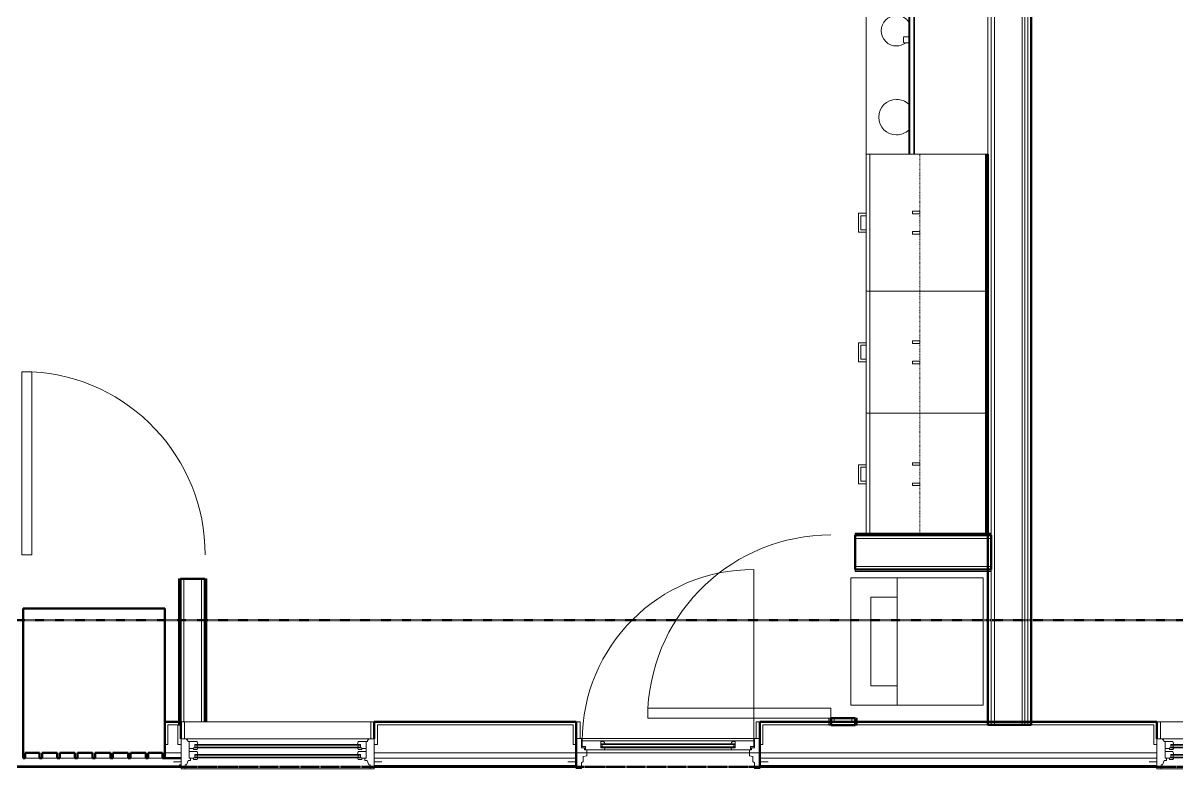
# Model space of a CAD drawing. Header units: inches. Extents: x -4218 to -1830, y 9767 to 12426.
# Drawn here: x -3129.6 to -2902.6, y 9980.2 to 10126.5 of the extents above; entities that cross this region are included whole.
import ezdxf

# ---------------------------------------------------------------- set-up
doc = ezdxf.new("R2010")
doc.units = ezdxf.units.IN
doc.header["$MEASUREMENT"] = 0
doc.linetypes.add('Dash', pattern=[0.25, 0.125, -0.125])
doc.linetypes.add('Dash 1_16_', pattern=[0.125, 0.0625, -0.0625])
for name, color, linetype, lineweight in [('0-1', 7, 'Continuous', 5), ('0-2', 253, 'Continuous', 9), ('A-DOOR-1', 7, 'Continuous', 9), ('A-DOOR-2', 50, 'Continuous', 20), ('A-DOOR-4', 31, 'Continuous', 9), ('A-DOOR-5', 31, 'Continuous', 20), ('A-DOOR-FRAM', 31, 'Continuous', 20), ('A-DOOR-FRAM-2', 31, 'Continuous', 9), ('A-DOOR-GLAZ', 31, 'Continuous', 9), ('A-FLOR-5', 192, 'Continuous', 9), ('A-GENM', 5, 'Continuous', 9), ('A-GENM-7', 5, 'Continuous', 50), ('A-GLAZ-1', 151, 'Continuous', 9), ('A-GLAZ-2', 151, 'Continuous', 20), ('A-GLAZ-3', 151, 'Continuous', 50), ('A-WALL', 113, 'Continuous', 13), ('A-WALL-1', 250, 'Continuous', 50), ('A-WALL-2', 10, 'Continuous', 13), ('A-WALL-3', 254, 'Continuous', 9), ('A-WALL-4', 253, 'Continuous', 9), ('A-WALL-5', 252, 'Continuous', 9), ('A-WALL-6', 7, 'Continuous', 9), ('A-WALL-8', 113, 'Continuous', 9), ('A-WALL-9', 113, 'Continuous', 50), ('C-PROP-LINE-1', 91, 'Dash 1_16_', 50), ('I-WALL-1', 250, 'Continuous', 50), ('I-WALL-2', 254, 'Continuous', 9), ('I-WALL-3', 253, 'Continuous', 9), ('I-WALL-4', 252, 'Continuous', 9), ('P-SANR-FIXT-1', 7, 'Continuous', 9), ('Q-CASE-1', 252, 'Continuous', 9), ('Q-CASE-2', 7, 'Continuous', 9), ('Q-CASE-3', 253, 'Continuous', 9), ('Q-CASE-4', 7, 'Dash', 9), ('Q-CASE-5', 254, 'Continuous', 9), ('Q-SPCQ-1', 7, 'Continuous', 9)]:
    doc.layers.add(name, color=color, linetype=linetype, lineweight=lineweight)

# ---------------------------------------------------------------- blocks, each defined once
blk = doc.blocks.new('Basic Wall _ INT - W4BØF - _5_8 GYP - 2X4 WOOD_BATT_ - 5_8 GYP_ - ___-3182848-BACKGROUND - 3RD FLOOR')
at = {"layer": 'A-WALL-5'}
for p, q in [((-3093.82, 10017.18), (-3093.85, 10017.18)), ((-3093.85, 10017.18), (-3093.85, 9989.06)), ((-3093.65, 10017.18), (-3093.71, 10017.18)), ((-3093.5, 10017.18), (-3093.64, 10017.18)), ((-3093.43, 10017.18), (-3093.5, 10017.18)), ((-3093.5, 9989.06), (-3093.5, 10017.18))]:
    blk.add_line(p, q, dxfattribs=at)
at = {"layer": 'A-WALL-6'}
for p, q in [((-3093.85, 10017.18), (-3093.81, 10017.18)), ((-3093.81, 10017.18), (-3093.72, 10017.18)), ((-3093.72, 9989.06), (-3093.72, 10017.18)), ((-3093.72, 10017.18), (-3093.43, 10017.18)), ((-3093.43, 9989.06), (-3093.43, 10017.18))]:
    blk.add_line(p, q, dxfattribs=at)
blk = doc.blocks.new('Basic Wall _ INT - W4BØF - _5_8 GYP - 2X4 WOOD_BATT_ - 5_8 GYP_ - ___-3182847-BACKGROUND - 3RD FLOOR')
at = {"layer": 'A-WALL-4'}
for p, q in [((-3099.01, 9988.43), (-3098.95, 9988.43)), ((-3098.95, 9988.43), (-3098.95, 9989.06)), ((-3098.95, 9988.43), (-3098.8, 9988.43)), ((-3098.8, 9988.43), (-3098.74, 9988.43)), ((-3098.62, 9988.43), (-3098.6, 9988.43)), ((-3098.6, 9989.05), (-3098.6, 9988.43))]:
    blk.add_line(p, q, dxfattribs=at)
at = {"layer": 'A-WALL-5'}
for p, q in [((-3098.95, 10017.18), (-3099.01, 10017.18)), ((-3098.8, 10017.18), (-3098.95, 10017.18)), ((-3098.95, 9989.06), (-3098.95, 10017.18)), ((-3098.74, 10017.18), (-3098.8, 10017.18)), ((-3098.6, 10017.18), (-3098.62, 10017.18)), ((-3098.6, 10017.18), (-3098.6, 9989.06)), ((-3099.01, 9988.43), (-3099.01, 9989.06)), ((-3098.72, 9988.43), (-3099.01, 9988.43)), ((-3098.72, 9989.06), (-3098.72, 9988.43)), ((-3098.64, 9988.43), (-3098.72, 9988.43)), ((-3098.6, 9988.43), (-3098.64, 9988.43))]:
    blk.add_line(p, q, dxfattribs=at)
at = {"layer": 'A-WALL-6'}
for p, q in [((-3099.01, 10017.18), (-3098.72, 10017.18)), ((-3099.01, 9989.06), (-3099.01, 10017.18)), ((-3098.72, 10017.18), (-3098.72, 9989.06)), ((-3098.72, 10017.18), (-3098.64, 10017.18)), ((-3098.64, 10017.18), (-3098.6, 10017.18))]:
    blk.add_line(p, q, dxfattribs=at)
blk = doc.blocks.new('SWING - SINGLE - FLUSH - 36_ x 80_ - OFFSET PIVOT DOOR AT MAGIC PAK AND WASHER_DRYER-3199415-BACKGROUND - 3RD FLOOR')
at = {"layer": 'A-DOOR-1'}
blk.add_arc((18, -2.38), 36.07, 180, 266.8211, dxfattribs=at)
at = {"layer": 'A-DOOR-2'}
for p, q in [((16, -2.38), (16, -38.39)), ((18, -2.38), (16, -2.38)), ((18, -2.38), (18, -38.39)), ((18, -38.39), (16, -38.39))]:
    blk.add_line(p, q, dxfattribs=at)
blk = doc.blocks.new('Range - 24_ x 30_-V115-BACKGROUND - 3RD FLOOR')
at = {"layer": 'Q-SPCQ-1'}
blk.add_line((29.12, -22), (30, -22), dxfattribs=at)
for centre, radius, start, end in [((6.5, -6), 3.5, 360, 180), ((23.5, -6), 3, 0, 180), ((6.5, -6), 3.5, 180, 223.5728), ((6.5, -6), 3.5, 316.3809, 0), ((23.5, -6), 3, 180, 216.0867), ((23.5, -6), 3, 306.1227, 0), ((6.5, -6), 3.5, 261.0228, 278.9772)]:
    blk.add_arc(centre, radius, start, end, dxfattribs=at)
blk = doc.blocks.new('Basic Wall _ INT - W4BØF - _5_8 GYP - 2X4 WOOD_BATT_ - 5_8 GYP_ - ___-3182862-BACKGROUND - 3RD FLOOR')
at = {"layer": 'A-WALL-4'}
for p, q in [((-2971.06, 9988.43), (-2971, 9988.43)), ((-2971, 9988.44), (-2971, 9989.06)), ((-2971, 9988.43), (-2970.86, 9988.43)), ((-2970.85, 9988.43), (-2970.79, 9988.43)), ((-2970.78, 9989.77), (-2970.77, 9989.77)), ((-2970.77, 9988.43), (-2970.78, 9988.43)), ((-2970.67, 9988.43), (-2970.65, 9988.43)), ((-2970.65, 9989.06), (-2970.65, 9988.44))]:
    blk.add_line(p, q, dxfattribs=at)
at = {"layer": 'A-WALL-5'}
for p, q in [((-2971, 9989.77), (-2971.06, 9989.77)), ((-2971.06, 9988.44), (-2971.06, 9989.06)), ((-2970.78, 9988.43), (-2971.06, 9988.43)), ((-2970.86, 9989.77), (-2971, 9989.77)), ((-2971, 9989.06), (-2971, 9989.77)), ((-2970.79, 9989.77), (-2970.85, 9989.77)), ((-2970.78, 9989.06), (-2970.78, 9988.44)), ((-2970.69, 9988.43), (-2970.77, 9988.43)), ((-2970.65, 9988.43), (-2970.69, 9988.43)), ((-2970.65, 9989.77), (-2970.67, 9989.77)), ((-2970.65, 9989.77), (-2970.65, 9989.06))]:
    blk.add_line(p, q, dxfattribs=at)
at = {"layer": 'A-WALL-6'}
for p, q in [((-2971.06, 9989.77), (-2970.78, 9989.77)), ((-2971.06, 9989.06), (-2971.06, 9989.77)), ((-2970.78, 9989.77), (-2970.78, 9989.06)), ((-2970.77, 9989.77), (-2970.69, 9989.77)), ((-2970.69, 9989.77), (-2970.65, 9989.77))]:
    blk.add_line(p, q, dxfattribs=at)
blk = doc.blocks.new('Basic Wall _ INT - W4BØF - _5_8 GYP - 2X4 WOOD_BATT_ - 5_8 GYP_ - ___-3182861-BACKGROUND - 3RD FLOOR')
at = {"layer": 'A-WALL-3'}
blk.add_line((-2965.78, 9988.43), (-2965.78, 9988.43), dxfattribs=at)
at = {"layer": 'A-WALL-4'}
for p, q in [((-2965.9, 9989.06), (-2965.9, 9988.44)), ((-2965.9, 9988.43), (-2965.88, 9988.43)), ((-2965.76, 9988.43), (-2965.7, 9988.43)), ((-2965.69, 9988.43), (-2965.55, 9988.43)), ((-2965.55, 9988.44), (-2965.55, 9989.06)), ((-2965.55, 9988.43), (-2965.49, 9988.43))]:
    blk.add_line(p, q, dxfattribs=at)
at = {"layer": 'A-WALL-5'}
for p, q in [((-2965.88, 9989.77), (-2965.9, 9989.77)), ((-2965.9, 9989.77), (-2965.9, 9989.06)), ((-2965.86, 9988.43), (-2965.9, 9988.43)), ((-2965.78, 9988.43), (-2965.86, 9988.43)), ((-2965.78, 9989.77), (-2965.78, 9989.77)), ((-2965.78, 9988.44), (-2965.78, 9989.06)), ((-2965.49, 9988.43), (-2965.78, 9988.43)), ((-2965.7, 9989.77), (-2965.76, 9989.77)), ((-2965.55, 9989.77), (-2965.69, 9989.77)), ((-2965.49, 9989.77), (-2965.55, 9989.77)), ((-2965.55, 9989.07), (-2965.55, 9989.77)), ((-2965.49, 9988.44), (-2965.49, 9989.06))]:
    blk.add_line(p, q, dxfattribs=at)
at = {"layer": 'A-WALL-6'}
for p, q in [((-2965.9, 9989.77), (-2965.86, 9989.77)), ((-2965.86, 9989.77), (-2965.78, 9989.77)), ((-2965.78, 9989.06), (-2965.78, 9989.77)), ((-2965.78, 9989.77), (-2965.49, 9989.77)), ((-2965.49, 9989.06), (-2965.49, 9989.77))]:
    blk.add_line(p, q, dxfattribs=at)
blk = doc.blocks.new('Basic Wall _ INT - W6BØF - _5_8 GYP - 2X6 WOOD_BATT_ - 5_8 GYP_ - ___-3182917-BACKGROUND - 3RD FLOOR')
at = {"layer": 'A-WALL-3'}
for p, q in [((-2939.15, 10019), (-2939.15, 10019.02)), ((-2939.15, 10018.82), (-2939.15, 10018.88)), ((-2939.15, 10018.67), (-2939.15, 10018.82)), ((-2939.15, 10018.61), (-2939.15, 10018.67))]:
    blk.add_line(p, q, dxfattribs=at)
at = {"layer": 'A-WALL-4'}
for p, q in [((-2939.15, 10019.02), (-2939.77, 10019.02)), ((-2939.77, 10018.67), (-2939.15, 10018.67)), ((-2939.15, 10019.02), (-2939.15, 10018.98)), ((-2939.15, 10018.98), (-2939.15, 10018.94)), ((-2939.15, 10018.94), (-2939.15, 10018.91)), ((-2939.15, 10018.91), (-2939.15, 10018.9)), ((-2939.15, 10018.9), (-2939.15, 10018.9)), ((-2939.15, 10018.9), (-2939.15, 10018.88)), ((-2939.15, 10018.88), (-2939.15, 10018.61))]:
    blk.add_line(p, q, dxfattribs=at)
at = {"layer": 'A-WALL-5'}
for p, q in [((-2965.9, 10019.02), (-2965.9, 10019)), ((-2939.77, 10019.02), (-2965.9, 10019.02)), ((-2965.9, 10018.88), (-2965.9, 10018.82)), ((-2965.9, 10018.82), (-2965.9, 10018.67)), ((-2965.9, 10018.67), (-2965.9, 10018.61)), ((-2965.9, 10018.67), (-2939.77, 10018.67)), ((-2939.77, 10018.9), (-2939.15, 10018.9)), ((-2939.77, 10018.61), (-2939.15, 10018.61))]:
    blk.add_line(p, q, dxfattribs=at)
at = {"layer": 'A-WALL-6'}
for p, q in [((-2965.9, 10018.98), (-2965.9, 10019.02)), ((-2965.9, 10018.9), (-2965.9, 10018.98)), ((-2965.9, 10018.9), (-2939.77, 10018.9)), ((-2965.9, 10018.61), (-2965.9, 10018.9)), ((-2965.9, 10018.61), (-2939.77, 10018.61))]:
    blk.add_line(p, q, dxfattribs=at)
blk = doc.blocks.new('Basic Wall _ INT - W6BØF - _5_8 GYP - 2X6 WOOD_BATT_ - 5_8 GYP_ - ___-3182918-BACKGROUND - 3RD FLOOR')
at = {"layer": 'A-WALL-3'}
for p, q in [((-2940.15, 10026.12), (-2939.77, 10026.12)), ((-2939.77, 10025.77), (-2940.15, 10025.77)), ((-2939.15, 10026.12), (-2939.15, 10026.19)), ((-2939.15, 10025.98), (-2939.15, 10026.12)), ((-2939.15, 10025.91), (-2939.15, 10025.97)), ((-2939.15, 10025.77), (-2939.15, 10025.8))]:
    blk.add_line(p, q, dxfattribs=at)
at = {"layer": 'A-WALL-4'}
for p, q in [((-2963.77, 10026.12), (-2940.15, 10026.12)), ((-2940.15, 10025.77), (-2963.77, 10025.77)), ((-2940.15, 10026.19), (-2939.77, 10026.19)), ((-2939.8, 10025.9), (-2940.15, 10025.9)), ((-2939.77, 10026.12), (-2939.15, 10026.12)), ((-2939.15, 10025.77), (-2939.77, 10025.77)), ((-2939.15, 10026.19), (-2939.15, 10026.07)), ((-2939.15, 10026.07), (-2939.15, 10025.97)), ((-2939.15, 10025.97), (-2939.15, 10025.92)), ((-2939.15, 10025.92), (-2939.15, 10025.9)), ((-2939.15, 10025.9), (-2939.15, 10025.86)), ((-2939.15, 10025.86), (-2939.15, 10025.84)), ((-2939.15, 10025.84), (-2939.15, 10025.81)), ((-2939.15, 10025.81), (-2939.15, 10025.77))]:
    blk.add_line(p, q, dxfattribs=at)
at = {"layer": 'A-WALL-5'}
for p, q in [((-2965.9, 10026.19), (-2965.9, 10026.12)), ((-2965.9, 10026.12), (-2965.9, 10025.98)), ((-2965.9, 10026.12), (-2963.77, 10026.12)), ((-2965.9, 10025.97), (-2965.9, 10025.91)), ((-2965.9, 10025.8), (-2965.9, 10025.77)), ((-2963.77, 10025.77), (-2965.9, 10025.77)), ((-2963.77, 10026.19), (-2940.15, 10026.19)), ((-2940.15, 10025.9), (-2963.77, 10025.9)), ((-2939.77, 10026.19), (-2939.15, 10026.19)), ((-2939.15, 10025.9), (-2939.77, 10025.9))]:
    blk.add_line(p, q, dxfattribs=at)
at = {"layer": 'A-WALL-6'}
for p, q in [((-2965.9, 10025.9), (-2965.9, 10026.19)), ((-2965.9, 10026.19), (-2963.77, 10026.19)), ((-2963.77, 10025.9), (-2965.9, 10025.9)), ((-2965.9, 10025.81), (-2965.9, 10025.9)), ((-2965.9, 10025.77), (-2965.9, 10025.81))]:
    blk.add_line(p, q, dxfattribs=at)
blk = doc.blocks.new('Stacked Washer and Dryer - 26_x25_ - Private-1372850-BACKGROUND - 3RD FLOOR')
at = {"layer": 'P-SANR-FIXT-1'}
for p, q in [((0, 12.5), (26, 12.5)), ((0, 12.5), (0, -12.5)), ((16.90625, -12.5), (16.90625, 12.5)), ((26, 12.5), (26, -12.5)), ((22.09375, 8.75), (16.90625, 8.75)), ((22.09375, -8.75), (22.09375, 8.75)), ((16.90625, -8.75), (22.09375, -8.75)), ((26, -12.5), (0, -12.5))]:
    blk.add_line(p, q, dxfattribs=at)
blk = doc.blocks.new('30quot_MicrowaveVent_11166 - 70cm miele oven-2804781-BACKGROUND - 3RD FLOOR')
at = {"layer": 'Q-CASE-2'}
for p, q in [((8.88, 16.6), (7.69, 16.6)), ((7.69, 15.63), (7.69, 16.55)), ((8.88, 16.55), (8.88, 15.63)), ((15.68, 15.6), (-14.2, 15.6)), ((-14.2, 15.39), (-14.2, 15.6)), ((-14.2, 14.61), (-14.2, 15.39)), ((15.68, 15.39), (-14.2, 15.39)), ((15.68, 14.61), (-14.2, 14.61)), ((-14.2, 0), (-14.2, 14.49)), ((-14.2, 14.49), (15.68, 14.49)), ((15.68, 15.6), (15.68, 15.39)), ((15.68, 15.39), (15.68, 14.61)), ((15.68, 14.49), (15.68, 0)), ((-14.2, 0), (15.68, 0))]:
    blk.add_line(p, q, dxfattribs=at)
blk = doc.blocks.new('Base Cabinet 3 Drawer 230 - Base Cabinet 3 Drawer 230 27_-V118-BACKGROUND - 3RD FLOOR')
at = {"layer": 'Q-CASE-1'}
for p, q in [((-12.76, 24), (14.24, 24)), ((-12.76, 23.25), (-12.76, 24)), ((14.24, 23.25), (-12.76, 23.25)), ((-12.76, 23.25), (-12.76, 0.37)), ((-0.64, 24), (-1.14, 24)), ((2.11, 24), (2.61, 24)), ((14.24, 24), (14.24, 23.25)), ((14.24, 15.6), (14.24, 23.25)), ((14.24, 14.49), (14.24, 14.61))]:
    blk.add_line(p, q, dxfattribs=at)
at = {"layer": 'Q-CASE-2'}
for p, q in [((2.61, 25.5), (-1.14, 25.5)), ((-1.14, 25.5), (-1.14, 24)), ((-0.64, 24), (-0.64, 25)), ((-0.64, 25), (2.11, 25)), ((2.11, 25), (2.11, 24)), ((2.61, 24), (2.61, 25.5))]:
    blk.add_line(p, q, dxfattribs=at)
at = {"layer": 'Q-CASE-3'}
for p, q in [((-0.64, 24), (-1.14, 24)), ((2.11, 24), (2.61, 24)), ((-12.76, 0.37), (-12.76, 0))]:
    blk.add_line(p, q, dxfattribs=at)
at = {"layer": 'Q-CASE-5'}
for p, q in [((-0.64, 24), (-1.14, 24)), ((2.11, 24), (2.61, 24)), ((-12.76, 0), (14.24, 0))]:
    blk.add_line(p, q, dxfattribs=at)
blk = doc.blocks.new('Base Cabinet 3 Drawer 230 - Base Cabinet 3 Drawer 230 24_-V119-BACKGROUND - 3RD FLOOR')
at = {"layer": 'Q-CASE-1'}
for p, q in [((-11.26, 24), (12.74, 24)), ((-11.26, 23.25), (-11.26, 24)), ((12.74, 23.25), (-11.26, 23.25)), ((-11.26, 23.25), (-11.26, 0.37)), ((-0.64, 24), (-1.14, 24)), ((2.11, 24), (2.61, 24)), ((12.74, 24), (12.74, 23.25)), ((12.74, 0.37), (12.74, 23.25))]:
    blk.add_line(p, q, dxfattribs=at)
at = {"layer": 'Q-CASE-2'}
for p, q in [((2.61, 25.5), (-1.14, 25.5)), ((-1.14, 25.5), (-1.14, 24)), ((-0.64, 24), (-0.64, 25)), ((-0.64, 25), (2.11, 25)), ((2.11, 25), (2.11, 24)), ((2.61, 24), (2.61, 25.5))]:
    blk.add_line(p, q, dxfattribs=at)
at = {"layer": 'Q-CASE-3'}
for p, q in [((-0.64, 24), (-1.14, 24)), ((2.11, 24), (2.61, 24)), ((-11.26, 0.37), (-11.26, 0)), ((12.74, 0), (12.74, 0.37))]:
    blk.add_line(p, q, dxfattribs=at)
at = {"layer": 'Q-CASE-5'}
for p, q in [((-0.64, 24), (-1.14, 24)), ((2.11, 24), (2.61, 24)), ((-11.26, 0), (12.74, 0))]:
    blk.add_line(p, q, dxfattribs=at)
blk = doc.blocks.new('Base Cabinet 3 Drawer 230 - Base Cabinet 3 Drawer 230 24_-V124-BACKGROUND - 3RD FLOOR')
at = {"layer": 'Q-CASE-1'}
for p, q in [((-11.26, -23.25), (-11.26, -0.37)), ((-11.26, -23.25), (-11.26, -24)), ((12.74, -23.25), (-11.26, -23.25)), ((-11.26, -24), (12.74, -24)), ((-1.14, -24), (-0.64, -24)), ((2.61, -24), (2.11, -24))]:
    blk.add_line(p, q, dxfattribs=at)
at = {"layer": 'Q-CASE-2'}
for p, q in [((-1.14, -24), (-1.14, -25.5)), ((-0.64, -25), (-0.64, -24)), ((2.11, -24), (2.11, -25)), ((2.61, -25.5), (2.61, -24)), ((-1.14, -25.5), (2.61, -25.5)), ((2.11, -25), (-0.64, -25))]:
    blk.add_line(p, q, dxfattribs=at)
at = {"layer": 'Q-CASE-3'}
for p, q in [((-11.26, -0.37), (-11.26, 0)), ((12.74, -0.37), (12.74, -23.25)), ((-1.14, -24), (-0.64, -24)), ((2.61, -24), (2.11, -24)), ((12.74, -24), (12.74, -23.25))]:
    blk.add_line(p, q, dxfattribs=at)
at = {"layer": 'Q-CASE-5'}
for p, q in [((-11.26, 0), (12.74, 0)), ((12.74, 0), (12.74, -0.37)), ((-1.14, -24), (-0.64, -24)), ((2.61, -24), (2.11, -24))]:
    blk.add_line(p, q, dxfattribs=at)
blk = doc.blocks.new('300 Series Wall Hung Cabinet_302 - 27_ X 24_-2768166-BACKGROUND - 3RD FLOOR')
at = {"layer": 'Q-CASE-2'}
for p, q in [((-2.25, -13.19), (-1.76, -13.19)), ((-2.25, -13.19), (-2.25, -14.69)), ((-1.76, -14.69), (-1.76, -13.19)), ((1.75, -13.19), (2.24, -13.19)), ((1.75, -13.19), (1.75, -14.69)), ((2.24, -14.69), (2.24, -13.19)), ((-2.25, -14.69), (-1.76, -14.69)), ((1.75, -14.69), (2.24, -14.69))]:
    blk.add_line(p, q, dxfattribs=at)
at = {"layer": 'Q-CASE-4'}
for p, q in [((13.5, -0.19), (-13.5, -0.19)), ((-13.5, -0.19), (-13.5, -13.19)), ((13.5, -13.19), (13.5, -0.19)), ((-13.5, -13.19), (13.5, -13.19))]:
    blk.add_line(p, q, dxfattribs=at)
blk = doc.blocks.new('300 Series Wall Hung Cabinet_302 - 24_ X 24_-2590484-BACKGROUND - 3RD FLOOR')
at = {"layer": 'Q-CASE-2'}
for p, q in [((-1.76, 14.69), (-2.25, 14.69)), ((-2.25, 14.69), (-2.25, 13.19)), ((-1.76, 13.19), (-1.76, 14.69)), ((2.24, 14.69), (1.75, 14.69)), ((1.75, 14.69), (1.75, 13.19)), ((2.24, 13.19), (2.24, 14.69)), ((-1.76, 13.19), (-2.25, 13.19)), ((2.24, 13.19), (1.75, 13.19))]:
    blk.add_line(p, q, dxfattribs=at)
at = {"layer": 'Q-CASE-4'}
for p, q in [((-12, 0.19), (-12, 13.19)), ((-12, 13.19), (12, 13.19)), ((12, 13.19), (12, 0.19)), ((12, 0.19), (-12, 0.19))]:
    blk.add_line(p, q, dxfattribs=at)
blk = doc.blocks.new('300 Series Wall Hung Cabinet_302 - 24_ X 24_-2588623-BACKGROUND - 3RD FLOOR')
at = {"layer": 'Q-CASE-2'}
for p, q in [((-2.25, -13.19), (-1.76, -13.19)), ((-2.25, -13.19), (-2.25, -14.69)), ((-1.76, -14.69), (-1.76, -13.19)), ((1.75, -13.19), (2.24, -13.19)), ((1.75, -13.19), (1.75, -14.69)), ((2.24, -14.69), (2.24, -13.19)), ((-2.25, -14.69), (-1.76, -14.69)), ((1.75, -14.69), (2.24, -14.69))]:
    blk.add_line(p, q, dxfattribs=at)
at = {"layer": 'Q-CASE-4'}
for p, q in [((12, -0.19), (-12, -0.19)), ((-12, -0.19), (-12, -13.19)), ((12, -13.19), (12, -0.19)), ((-12, -13.19), (12, -13.19))]:
    blk.add_line(p, q, dxfattribs=at)
blk = doc.blocks.new('CTR - 1st Phase - Unit Layouts_rvt-1-BACKGROUND - 3RD FLOOR')
at = {"layer": 'A-WALL-1'}
for p, q in [((-2940.15, 10100.77), (-2940.15, 10025.77)), ((-2939.77, 10025.77), (-2939.77, 10100.77)), ((-2939.15, 10025.77), (-2965.9, 10025.77)), ((-2965.9, 10025.77), (-2965.9, 10019.02)), ((-2940.15, 10025.77), (-2939.77, 10025.77)), ((-2939.15, 10019.02), (-2939.15, 10025.77)), ((-2965.9, 10019.02), (-2939.15, 10019.02)), ((-3093.85, 10017.18), (-3098.6, 10017.18)), ((-3098.6, 10017.18), (-3098.6, 9988.43)), ((-3093.85, 9989.06), (-3093.85, 10017.18)), ((-3098.6, 9988.43), (-3098.47, 9988.43)), ((-2965.9, 9989.77), (-2970.65, 9989.77)), ((-2970.65, 9989.77), (-2970.65, 9988.43)), ((-2970.65, 9988.43), (-2970.03, 9988.43)), ((-2970.03, 9988.43), (-2966.53, 9988.43)), ((-2966.53, 9988.43), (-2965.9, 9988.43)), ((-2965.9, 9988.43), (-2965.9, 9989.77))]:
    blk.add_line(p, q, dxfattribs=at)
at = {"layer": 'A-WALL-2'}
for p, q in [((-2939.15, 10025.15), (-2965.9, 10025.15)), ((-2939.15, 10019.65), (-2965.9, 10019.65)), ((-3097.97, 10017.18), (-3097.97, 9989.06)), ((-3094.47, 10017.18), (-3094.47, 9989.06)), ((-2970.03, 9989.77), (-2970.03, 9989.06)), ((-2970.03, 9989.06), (-2966.53, 9989.06)), ((-2966.53, 9989.77), (-2966.53, 9989.06))]:
    blk.add_line(p, q, dxfattribs=at)
at = {"layer": 'A-WALL-3'}
for p, q in [((-2940.15, 10025.77), (-2963.77, 10025.77)), ((-2939.77, 10025.77), (-2940.15, 10025.77)), ((-2939.15, 10025.77), (-2939.77, 10025.77)), ((-2939.15, 10025.77), (-2939.15, 10019.02)), ((-2939.77, 10019.02), (-2939.15, 10019.02)), ((-3098.6, 9989.05), (-3098.6, 9988.43)), ((-2970.65, 9989.06), (-2970.65, 9988.44)), ((-2965.9, 9988.44), (-2965.9, 9989.06))]:
    blk.add_line(p, q, dxfattribs=at)
at = {"layer": 'A-WALL-4'}
for p, q in [((-2939.77, 10025.77), (-2939.77, 10100.77)), ((-2963.77, 10025.77), (-2965.9, 10025.77)), ((-2939.77, 10025.77), (-2940.15, 10025.77)), ((-2965.9, 10019.02), (-2939.77, 10019.02)), ((-3098.6, 10017.18), (-3098.6, 9989.06)), ((-3093.85, 9989.06), (-3093.85, 10017.18)), ((-3098.54, 9988.43), (-3098.6, 9988.43)), ((-2970.65, 9989.77), (-2970.65, 9989.06)), ((-2965.9, 9988.43), (-2970.65, 9988.43)), ((-2965.9, 9989.06), (-2965.9, 9989.77))]:
    blk.add_line(p, q, dxfattribs=at)
at = {"layer": 'A-WALL-5'}
for p, q in [((-2940.15, 10100.77), (-2940.15, 10025.77)), ((-2965.9, 10019.02), (-2965.9, 10025.77)), ((-3098.6, 10017.18), (-3093.85, 10017.18)), ((-2970.65, 9989.77), (-2965.9, 9989.77))]:
    blk.add_line(p, q, dxfattribs=at)
at = {"layer": 'A-WALL-8'}
for p, q in [((-2963.77, 10156.03), (-2963.77, 10025.77)), ((-2963.77, 10025.77), (-2963.77, 10156.03)), ((-2939.77, 10025.77), (-2939.77, 10100.77)), ((-2939.77, 10100.77), (-2939.77, 10025.77)), ((-2963.77, 10025.77), (-2940.15, 10025.77)), ((-2940.15, 10025.77), (-2963.77, 10025.77)), ((-2940.15, 10025.77), (-2939.77, 10025.77)), ((-2939.77, 10025.77), (-2940.15, 10025.77))]:
    blk.add_line(p, q, dxfattribs=at)
at = {"layer": '0-2'}
for name, p, rotation in [('Range - 24_ x 30_-V115-BACKGROUND - 3RD FLOOR', (-2963.77, 10101.53), 89.9999999999672), ('30quot_MicrowaveVent_11166 - 70cm miele oven-2804781-BACKGROUND - 3RD FLOOR', (-2939.77, 10114.97), 89.9999999999377), ('Base Cabinet 3 Drawer 230 - Base Cabinet 3 Drawer 230 27_-V118-BACKGROUND - 3RD FLOOR', (-2939.77, 10086.53), 89.99999999998313), ('300 Series Wall Hung Cabinet_302 - 27_ X 24_-2768166-BACKGROUND - 3RD FLOOR', (-2939.96, 10087.27), 269.9999999999392), ('Base Cabinet 3 Drawer 230 - Base Cabinet 3 Drawer 230 24_-V119-BACKGROUND - 3RD FLOOR', (-2939.77, 10061.03), 89.99999999998313), ('300 Series Wall Hung Cabinet_302 - 24_ X 24_-2590484-BACKGROUND - 3RD FLOOR', (-2939.96, 10061.77), 89.99999999993928), ('SWING - SINGLE - FLUSH - 36_ x 80_ - OFFSET PIVOT DOOR AT MAGIC PAK AND WASHER_DRYER-3199415-BACKGROUND - 3RD FLOOR', (-3111.85, 10019.55), 180), ('Base Cabinet 3 Drawer 230 - Base Cabinet 3 Drawer 230 24_-V124-BACKGROUND - 3RD FLOOR', (-2939.77, 10038.51), 269.9999999998935), ('300 Series Wall Hung Cabinet_302 - 24_ X 24_-2588623-BACKGROUND - 3RD FLOOR', (-2939.96, 10037.77), 269.9999999999392), ('SWING - SINGLE - FLUSH - 36_ x 80_ - OFFSET PIVOT DOOR AT MAGIC PAK AND WASHER_DRYER-3199415-BACKGROUND - 3RD FLOOR', (-2968.28, 10007.77), 269.9999999999521), ('Stacked Washer and Dryer - 26_x25_ - Private-1372850-BACKGROUND - 3RD FLOOR', (-2940.74, 10004.87), 180)]:
    blk.add_blockref(name, p, dxfattribs=dict(at, rotation=rotation))
for name in ['Basic Wall _ INT - W6BØF - _5_8 GYP - 2X6 WOOD_BATT_ - 5_8 GYP_ - ___-3182918-BACKGROUND - 3RD FLOOR', 'Basic Wall _ INT - W6BØF - _5_8 GYP - 2X6 WOOD_BATT_ - 5_8 GYP_ - ___-3182917-BACKGROUND - 3RD FLOOR', 'Basic Wall _ INT - W4BØF - _5_8 GYP - 2X4 WOOD_BATT_ - 5_8 GYP_ - ___-3182847-BACKGROUND - 3RD FLOOR', 'Basic Wall _ INT - W4BØF - _5_8 GYP - 2X4 WOOD_BATT_ - 5_8 GYP_ - ___-3182848-BACKGROUND - 3RD FLOOR', 'Basic Wall _ INT - W4BØF - _5_8 GYP - 2X4 WOOD_BATT_ - 5_8 GYP_ - ___-3182862-BACKGROUND - 3RD FLOOR', 'Basic Wall _ INT - W4BØF - _5_8 GYP - 2X4 WOOD_BATT_ - 5_8 GYP_ - ___-3182861-BACKGROUND - 3RD FLOOR']:
    blk.add_blockref(name, (0, 0), dxfattribs=at)
blk = doc.blocks.new('CTR - 1st Phase - Common Walls_rvt-1-BACKGROUND - 3RD FLOOR')
at = {"layer": 'A-WALL-2'}
for p, q in [((-2939.15, 10373.41), (-2939.15, 9988.44)), ((-2938.52, 10373.41), (-2938.52, 9988.44)), ((-2933.02, 10373.41), (-2933.02, 9988.44)), ((-2932.52, 10373.41), (-2932.52, 9988.44)), ((-2931.9, 10373.41), (-2931.9, 9988.44))]:
    blk.add_line(p, q, dxfattribs=at)
at = {"layer": 'I-WALL-1'}
for p, q in [((-2931.27, 9988.44), (-2931.27, 10253.29)), ((-2939.77, 10100.77), (-2939.77, 9988.44)), ((-2939.77, 9988.44), (-2931.27, 9988.44))]:
    blk.add_line(p, q, dxfattribs=at)
at = {"layer": 'I-WALL-2'}
for p, q in [((-2939.77, 10100.77), (-2939.77, 10026.19)), ((-2939.77, 10026.19), (-2939.77, 10026.07)), ((-2939.77, 10026.07), (-2939.77, 10025.98)), ((-2939.77, 10025.97), (-2939.77, 10025.92)), ((-2931.27, 9988.44), (-2939.77, 9988.44))]:
    blk.add_line(p, q, dxfattribs=at)
at = {"layer": 'I-WALL-3'}
for p, q in [((-2939.77, 10025.77), (-2939.77, 10019.02)), ((-2939.77, 10018.88), (-2939.77, 10018.82)), ((-2939.77, 10018.82), (-2939.77, 10018.73)), ((-2939.77, 10018.73), (-2939.77, 10018.61)), ((-2939.77, 9989.06), (-2939.77, 9988.44)), ((-2931.27, 9988.44), (-2931.27, 9989.06))]:
    blk.add_line(p, q, dxfattribs=at)
at = {"layer": 'I-WALL-4'}
for p, q in [((-2931.27, 9989.06), (-2931.27, 10242.58)), ((-2939.77, 10018.61), (-2939.77, 9989.06))]:
    blk.add_line(p, q, dxfattribs=at)
blk = doc.blocks.new('Window-Double_Hung-Andersen-400_Series-Tilt_Wash - DOUBLE HUNG - COTTAGE - 3RD FLOOR-2888871-BACKGROUND - 3RD FLOOR')
at = {"layer": 'A-GLAZ-1'}
for p, q in [((-19.01, 2.44), (-19.01, 3.94)), ((-19.01, 3.94), (-18.95, 3.94)), ((-18.95, 2.44), (-19.01, 2.44)), ((-18.95, 4.44), (18.95, 4.44)), ((-18.95, 1.06), (-18.95, 4.44)), ((-18.32, 1.06), (-18.32, 4.44)), ((18.32, 1.06), (18.32, 4.44)), ((18.95, 4.44), (18.95, 1.06)), ((18.95, 3.94), (19.01, 3.94)), ((19.01, 2.44), (18.95, 2.44)), ((19.01, 3.94), (19.01, 2.44)), ((18.95, 1.06), (-18.95, 1.06)), ((-16.29, -0.19), (-15.7, -0.19)), ((-16.29, -0.56), (-15.7, -0.56)), ((-16.29, -2.13), (-15.7, -2.13)), ((-15.82, -0.56), (-15.82, -0.19)), ((-15.82, -2.5), (-15.82, -2.13)), ((-15.7, -0.06), (15.7, -0.06)), ((-15.7, -0.19), (15.7, -0.19)), ((-15.7, -0.56), (15.7, -0.56)), ((-15.7, -0.69), (15.7, -0.69)), ((-15.7, -2), (15.7, -2)), ((-15.7, -2.13), (15.7, -2.13)), ((16.29, -0.19), (15.7, -0.19)), ((16.29, -0.56), (15.7, -0.56)), ((16.29, -2.13), (15.7, -2.13)), ((15.82, -0.56), (15.82, -0.19)), ((15.82, -2.5), (15.82, -2.13)), ((-16.29, -2.5), (-15.7, -2.5)), ((-15.7, -2.5), (15.7, -2.5)), ((-15.7, -2.63), (15.7, -2.63)), ((16.29, -2.5), (15.7, -2.5))]:
    blk.add_line(p, q, dxfattribs=at)
at = {"layer": 'A-GLAZ-2'}
for p, q in [((-19.01, 1.06), (19.01, 1.06)), ((-19.01, -4.81), (-19.01, 1.06)), ((-17.67, 0.78), (-18, 1.06)), ((-17.67, 0.78), (-17.67, 0.56)), ((-17.67, 0.56), (-15.86, 0.56)), ((-17.42, -2.75), (-17.42, 0.56)), ((-15.86, 0.56), (-15.7, -0.06)), ((15.86, 0.56), (15.7, -0.06)), ((17.67, 0.56), (15.86, 0.56)), ((17.42, -2.75), (17.42, 0.56)), ((17.67, 0.78), (18, 1.06)), ((17.67, 0.78), (17.67, 0.56)), ((19.01, 1.06), (19.01, -4.81)), ((-17.42, -0.81), (-16.57, -0.81)), ((-17.42, -1.38), (-15.86, -1.38)), ((-16.57, -0.69), (-16.57, -1.03)), ((-15.7, -0.69), (-16.57, -0.69)), ((-15.86, -1.03), (-16.57, -1.03)), ((-16.29, -0.69), (-16.29, -0.06)), ((-15.7, -0.06), (-16.29, -0.06)), ((-16.29, -2.63), (-16.29, -2)), ((-15.7, -2), (-16.29, -2)), ((-15.86, -1.03), (-15.7, -0.69)), ((-15.86, -1.38), (-15.7, -2)), ((15.7, -0.06), (16.29, -0.06)), ((15.86, -1.03), (15.7, -0.69)), ((15.7, -0.69), (16.57, -0.69)), ((15.86, -1.38), (15.7, -2)), ((15.7, -2), (16.29, -2)), ((15.86, -1.03), (16.57, -1.03)), ((17.42, -1.38), (15.86, -1.38)), ((16.29, -0.69), (16.29, -0.06)), ((16.29, -2.63), (16.29, -2)), ((16.57, -0.69), (16.57, -1.03)), ((17.42, -0.81), (16.57, -0.81)), ((-19.01, -3.44), (-20.51, -3.44)), ((-18.2, -4), (-17.92, -4)), ((-18.2, -4.81), (-18.2, -4)), ((-17.92, -4), (-17.61, -3.19)), ((-17.61, -3.19), (-17.14, -3.19)), ((-17.42, -2.75), (-16.57, -2.75)), ((-17.14, -3.19), (-17.14, -2.75)), ((-16.57, -2.63), (-16.57, -2.97)), ((-15.7, -2.63), (-16.57, -2.63)), ((-15.86, -2.97), (-16.57, -2.97)), ((-15.86, -2.97), (-15.7, -2.63)), ((15.86, -2.97), (15.7, -2.63)), ((15.7, -2.63), (16.57, -2.63)), ((15.86, -2.97), (16.57, -2.97)), ((16.57, -2.63), (16.57, -2.97)), ((17.42, -2.75), (16.57, -2.75)), ((17.14, -3.19), (17.14, -2.75)), ((17.61, -3.19), (17.14, -3.19)), ((17.92, -4), (17.61, -3.19)), ((18.2, -4), (17.92, -4)), ((18.2, -4.81), (18.2, -4)), ((19.01, -3.44), (20.51, -3.44)), ((19.01, -4.81), (-19.01, -4.81))]:
    blk.add_line(p, q, dxfattribs=at)
blk = doc.blocks.new('Door-Inswing-Andersen-400_Series-Single - 3_ 0-1_8_ x 6_ 7-1_2_ - 3rd floor-2896229-BACKGROUND - 3RD FLOOR')
at = {"layer": 'A-DOOR-4'}
blk.add_line((16.87, 0.66), (16.87, 34.41), dxfattribs=at)
blk.add_arc((16.87, 0.66), 33.75, 90, 180, dxfattribs=at)
at = {"layer": 'A-DOOR-5'}
for p, q in [((-16.87, -0.41), (-16.87, 0.66)), ((-16.87, 0.66), (-12.44, 0.66)), ((-13.19, 0.66), (-13.19, -0.66)), ((-13.19, 0.66), (-13.19, 0.59)), ((-13.19, 0.59), (-12.67, 0.59)), ((-12.44, 0.09), (-13.19, 0.09)), ((-12.67, 0.59), (-12.47, 0.34)), ((-12.47, 0.34), (-12.44, 0.16)), ((12.44, 0.66), (-12.44, 0.66)), ((-12.44, 0.16), (-12.44, 0.09)), ((16.87, 0.66), (12.44, 0.66)), ((12.47, 0.34), (12.44, 0.16)), ((12.44, 0.16), (12.44, 0.09)), ((12.44, 0.09), (13.19, 0.09)), ((12.67, 0.59), (12.47, 0.34)), ((13.19, 0.59), (12.67, 0.59)), ((13.19, 0.66), (13.19, -0.66)), ((13.19, 0.66), (13.19, 0.59)), ((16.87, -0.41), (16.87, 0.66)), ((-16.26, -0.42), (-16.87, -0.41)), ((-16.26, -1.06), (-16.26, -0.42)), ((-16.26, -1.06), (-12.44, -1.06)), ((-13.19, -0.66), (-12.44, -0.66)), ((-12.44, -0.75), (-12.47, -1.06)), ((-12.44, -0.66), (-12.44, -0.75)), ((12.44, -1.06), (-12.44, -1.06)), ((12.44, -0.66), (12.44, -0.75)), ((13.19, -0.66), (12.44, -0.66)), ((12.44, -0.75), (12.47, -1.06)), ((16.26, -1.06), (12.44, -1.06)), ((16.26, -0.42), (16.87, -0.41)), ((16.26, -1.06), (16.26, -0.42))]:
    blk.add_line(p, q, dxfattribs=at)
at = {"layer": 'A-DOOR-FRAM'}
for p, q in [((-18.06, -4.75), (-18.06, 1.12)), ((-18.06, 1.12), (-17.03, 1.12)), ((-17.69, 1.12), (-18.06, 1.12)), ((-18.06, 1.12), (-17.94, 1.12)), ((-18.06, -4.44), (-18.06, 1.12)), ((-17.31, 1.12), (17.31, 1.12)), ((-17.03, 1.12), (-17.03, -0.66)), ((17.03, 1.12), (17.03, -0.66)), ((18.06, 1.12), (17.03, 1.12)), ((17.94, 1.12), (18.06, 1.12)), ((18.06, -4.75), (18.06, 1.12)), ((18.06, 1.12), (18.06, -4.44)), ((-17.03, -0.66), (-16.45, -0.66)), ((-16, -2.23), (-16.69, -2.39)), ((-16.45, -0.66), (-16.45, -1.09)), ((-16.45, -1.09), (-16, -1.09)), ((-16, -1.09), (-16, -2.23)), ((16.45, -1.09), (16, -1.09)), ((16, -1.09), (16, -2.23)), ((16, -2.23), (16.69, -2.39)), ((16.45, -0.66), (16.45, -1.09)), ((17.03, -0.66), (16.45, -0.66)), ((-19.69, -3.44), (-18.06, -3.44)), ((-18.06, -4.8), (-18.06, -4.44)), ((-16.69, -3.39), (-17.03, -3.63)), ((-17.03, -3.63), (-17.03, -4.75)), ((-16.69, -2.39), (-16.69, -3.39)), ((16.69, -2.39), (16.69, -3.39)), ((16.69, -3.39), (17.03, -3.63)), ((17.03, -3.63), (17.03, -4.75)), ((19.69, -3.44), (18.06, -3.44)), ((18.06, -4.44), (18.06, -4.8)), ((-18.06, -4.75), (-17.03, -4.75)), ((18.06, -4.75), (17.03, -4.75))]:
    blk.add_line(p, q, dxfattribs=at)
at = {"layer": 'A-DOOR-FRAM-2'}
for p, q in [((-17.94, 4.44), (-17.31, 4.44)), ((-17.94, 1.12), (-17.94, 4.44)), ((-17.31, 4.44), (-17.31, 1.12)), ((17.31, 4.44), (17.94, 4.44)), ((17.31, 1.12), (17.31, 4.44)), ((17.94, 4.44), (17.94, 1.12)), ((-17.31, 1.12), (-17.94, 1.12)), ((17.94, 1.12), (17.31, 1.12))]:
    blk.add_line(p, q, dxfattribs=at)
at = {"layer": 'A-DOOR-GLAZ'}
for p, q in [((12.44, 0.09), (-12.44, 0.09)), ((-13.19, -0.06), (-12.44, -0.06)), ((-12.44, -0.5), (-13.19, -0.5)), ((-12.98, -0.5), (-12.98, -0.06)), ((12.44, -0.06), (-12.44, -0.06)), ((12.44, -0.5), (-12.44, -0.5)), ((12.44, -0.66), (-12.44, -0.66)), ((13.19, -0.06), (12.44, -0.06)), ((12.44, -0.5), (13.19, -0.5)), ((12.98, -0.5), (12.98, -0.06))]:
    blk.add_line(p, q, dxfattribs=at)
blk = doc.blocks.new('Window-Double_Hung-Andersen-400_Series-Tilt_Wash - DOUBLE HUNG - COTTAGE - 3RD FLOOR-V190-BACKGROUND - 3RD FLOOR')
at = {"layer": 'A-GLAZ-1'}
for p, q in [((-19.01, 3.81), (-19.01, 3.94)), ((-19.01, 3.94), (-18.95, 3.94)), ((-19.01, 2.44), (-19.01, 3.81)), ((-18.95, 2.44), (-19.01, 2.44)), ((-18.95, 4.44), (18.95, 4.44)), ((-18.95, 1.06), (-18.95, 4.44)), ((-18.32, 1.06), (-18.32, 4.44)), ((18.32, 1.06), (18.32, 4.44)), ((18.95, 4.44), (18.95, 1.06)), ((18.95, 3.94), (19.01, 3.94)), ((19.01, 2.44), (18.95, 2.44)), ((19.01, 3.94), (19.01, 2.44)), ((18.95, 1.06), (-18.95, 1.06)), ((-16.29, -0.19), (-15.7, -0.19)), ((-16.29, -0.56), (-15.7, -0.56)), ((-16.29, -2.13), (-15.7, -2.13)), ((-15.82, -0.56), (-15.82, -0.19)), ((-15.82, -2.5), (-15.82, -2.13)), ((-15.7, -0.06), (15.7, -0.06)), ((-15.7, -0.19), (15.7, -0.19)), ((-15.7, -0.56), (15.7, -0.56)), ((-15.7, -0.69), (15.7, -0.69)), ((-15.7, -2), (15.7, -2)), ((-15.7, -2.13), (15.7, -2.13)), ((16.29, -0.19), (15.7, -0.19)), ((16.29, -0.56), (15.7, -0.56)), ((16.29, -2.13), (15.7, -2.13)), ((15.82, -0.56), (15.82, -0.19)), ((15.82, -2.5), (15.82, -2.13)), ((-16.29, -2.5), (-15.7, -2.5)), ((-15.7, -2.5), (15.7, -2.5)), ((-15.7, -2.63), (15.7, -2.63)), ((16.29, -2.5), (15.7, -2.5))]:
    blk.add_line(p, q, dxfattribs=at)
at = {"layer": 'A-GLAZ-2'}
for p, q in [((-19.01, 1.06), (19.01, 1.06)), ((-19.01, -4.81), (-19.01, 1.06)), ((-17.67, 0.78), (-18, 1.06)), ((-17.67, 0.78), (-17.67, 0.56)), ((-17.67, 0.56), (-15.86, 0.56)), ((-17.42, -2.75), (-17.42, 0.56)), ((-15.86, 0.56), (-15.7, -0.06)), ((15.86, 0.56), (15.7, -0.06)), ((17.67, 0.56), (15.86, 0.56)), ((17.42, -2.75), (17.42, 0.56)), ((17.67, 0.78), (18, 1.06)), ((17.67, 0.78), (17.67, 0.56)), ((19.01, 1.06), (19.01, -4.81)), ((-17.42, -0.81), (-16.57, -0.81)), ((-17.42, -1.38), (-15.86, -1.38)), ((-16.57, -0.69), (-16.57, -1.03)), ((-15.7, -0.69), (-16.57, -0.69)), ((-15.86, -1.03), (-16.57, -1.03)), ((-16.29, -0.69), (-16.29, -0.06)), ((-15.7, -0.06), (-16.29, -0.06)), ((-16.29, -2.63), (-16.29, -2)), ((-15.7, -2), (-16.29, -2)), ((-15.86, -1.03), (-15.7, -0.69)), ((-15.86, -1.38), (-15.7, -2)), ((15.7, -0.06), (16.29, -0.06)), ((15.86, -1.03), (15.7, -0.69)), ((15.7, -0.69), (16.57, -0.69)), ((15.86, -1.38), (15.7, -2)), ((15.7, -2), (16.29, -2)), ((15.86, -1.03), (16.57, -1.03)), ((17.42, -1.38), (15.86, -1.38)), ((16.29, -0.69), (16.29, -0.06)), ((16.29, -2.63), (16.29, -2)), ((16.57, -0.69), (16.57, -1.03)), ((17.42, -0.81), (16.57, -0.81)), ((-19.01, -3.44), (-20.51, -3.44)), ((-18.2, -4), (-17.92, -4)), ((-18.2, -4.81), (-18.2, -4)), ((-17.92, -4), (-17.61, -3.19)), ((-17.61, -3.19), (-17.14, -3.19)), ((-17.42, -2.75), (-16.57, -2.75)), ((-17.14, -3.19), (-17.14, -2.75)), ((-16.57, -2.63), (-16.57, -2.97)), ((-15.7, -2.63), (-16.57, -2.63)), ((-15.86, -2.97), (-16.57, -2.97)), ((-15.86, -2.97), (-15.7, -2.63)), ((15.86, -2.97), (15.7, -2.63)), ((15.7, -2.63), (16.57, -2.63)), ((15.86, -2.97), (16.57, -2.97)), ((16.57, -2.63), (16.57, -2.97)), ((17.42, -2.75), (16.57, -2.75)), ((17.14, -3.19), (17.14, -2.75)), ((17.61, -3.19), (17.14, -3.19)), ((17.92, -4), (17.61, -3.19)), ((18.2, -4), (17.92, -4)), ((18.2, -4.81), (18.2, -4)), ((19.01, -3.44), (20.51, -3.44)), ((19.01, -4.81), (-19.01, -4.81))]:
    blk.add_line(p, q, dxfattribs=at)
blk = doc.blocks.new('V-Series_EWC4_SPVU_RFA_2015 - 2ND AND 3RD FLOOR-2226480-BACKGROUND - 3RD FLOOR')
at = {"layer": 'A-GENM'}
for p, q in [((-3858.97, 11733.36), (-3858.97, 11736.15)), ((-3858.97, 11729.87), (-3858.97, 11732.86)), ((-3858.97, 11726.39), (-3858.97, 11729.37)), ((-3858.97, 11722.9), (-3858.97, 11725.89)), ((-3858.97, 11719.42), (-3858.97, 11722.4)), ((-3858.97, 11715.93), (-3858.97, 11718.92)), ((-3858.97, 11712.45), (-3858.97, 11715.43)), ((-3858.97, 11709.15), (-3858.97, 11711.95))]:
    blk.add_line(p, q, dxfattribs=at)
at = {"layer": 'A-GENM-7'}
for p, q in [((-3829.54, 11736.59), (-3858.97, 11736.59)), ((-3858.97, 11736.59), (-3858.97, 11736.15)), ((-3858.97, 11736.15), (-3857.97, 11736.15)), ((-3857.97, 11736.15), (-3857.97, 11733.36)), ((-3829.54, 11708.71), (-3829.54, 11736.59)), ((-3857.97, 11733.36), (-3858.97, 11733.36)), ((-3858.97, 11733.36), (-3858.97, 11732.86)), ((-3858.97, 11732.86), (-3857.97, 11732.86)), ((-3857.97, 11732.86), (-3857.97, 11729.87)), ((-3857.97, 11729.87), (-3858.97, 11729.87)), ((-3858.97, 11729.87), (-3858.97, 11729.37)), ((-3858.97, 11729.37), (-3857.97, 11729.37)), ((-3857.97, 11729.37), (-3857.97, 11726.39)), ((-3857.97, 11726.39), (-3858.97, 11726.39)), ((-3858.97, 11726.39), (-3858.97, 11725.89)), ((-3858.97, 11725.89), (-3857.97, 11725.89)), ((-3857.97, 11725.89), (-3857.97, 11722.9)), ((-3857.97, 11722.9), (-3858.97, 11722.9)), ((-3858.97, 11722.9), (-3858.97, 11722.4)), ((-3858.97, 11722.4), (-3857.97, 11722.4)), ((-3857.97, 11722.4), (-3857.97, 11719.42)), ((-3857.97, 11719.42), (-3858.97, 11719.42)), ((-3858.97, 11719.42), (-3858.97, 11718.92)), ((-3858.97, 11718.92), (-3857.97, 11718.92)), ((-3857.97, 11718.92), (-3857.97, 11715.93)), ((-3857.97, 11715.93), (-3858.97, 11715.93)), ((-3858.97, 11715.93), (-3858.97, 11715.43)), ((-3858.97, 11715.43), (-3857.97, 11715.43)), ((-3857.97, 11715.43), (-3857.97, 11712.45)), ((-3857.97, 11712.45), (-3858.97, 11712.45)), ((-3858.97, 11712.45), (-3858.97, 11711.95)), ((-3858.97, 11711.95), (-3857.97, 11711.95)), ((-3857.97, 11711.95), (-3857.97, 11709.15)), ((-3857.97, 11709.15), (-3858.97, 11709.15)), ((-3858.97, 11709.15), (-3858.97, 11708.71)), ((-3858.97, 11708.71), (-3829.54, 11708.71))]:
    blk.add_line(p, q, dxfattribs=at)
blk = doc.blocks.new('Perforated Panel at Magic-Pak - hvac panel - 3rd floor-2505079-BACKGROUND - 3RD FLOOR')
at = {"layer": 'A-GLAZ-3'}
for p, q in [((19.01, 4.44), (-19.01, 4.44)), ((-19.01, 4.44), (-19.01, 4.37)), ((-19.01, 4.37), (19.01, 4.37)), ((19.01, 4.37), (19.01, 4.44))]:
    blk.add_line(p, q, dxfattribs=at)
blk = doc.blocks.new('Family - ___-2835860-BACKGROUND - 3RD FLOOR')
at = {"layer": 'C-PROP-LINE-1'}
blk.add_line((-2636.92, 9980.19), (-3860.72, 9980.19), dxfattribs=at)
blk = doc.blocks.new('Family - ___-2835903-BACKGROUND - 3RD FLOOR')
at = {"layer": 'C-PROP-LINE-1'}
blk.add_line((-2096.45, 10009.09), (-3831.82, 10009.09), dxfattribs=at)
blk = doc.blocks.new('Family - ___-2835932-BACKGROUND - 3RD FLOOR')
at = {"layer": 'C-PROP-LINE-1'}
blk.add_line((-2067.55, 9980.19), (-3860.72, 9980.19), dxfattribs=at)

msp = doc.modelspace()

# ---------------------------------------------------------------- linework, layer by layer
at = {"layer": 'A-FLOR-5'}
msp.add_line((-3020.79, 9982.94), (-2984.66, 9982.94), dxfattribs=at)
at = {"layer": 'A-WALL'}
for p, q in [((-3101.1, 9988.44), (-3101.1, 9984.63)), ((-3099.16, 9988.44), (-3101.1, 9988.44)), ((-3099.16, 9984.63), (-3099.16, 9988.44)), ((-3059.89, 9988.44), (-3059.89, 9984.63)), ((-3021.41, 9988.44), (-3059.89, 9988.44)), ((-3021.41, 9984.63), (-3021.41, 9988.44)), ((-2984.04, 9988.44), (-2984.04, 9984.63)), ((-2907.16, 9988.44), (-2984.04, 9988.44)), ((-2907.16, 9984.63), (-2907.16, 9988.44)), ((-3101.72, 9984.63), (-3101.1, 9984.63)), ((-3099.16, 9984.63), (-3098.54, 9984.63)), ((-3060.51, 9984.63), (-3059.89, 9984.63)), ((-3021.41, 9984.63), (-3020.79, 9984.63)), ((-2984.66, 9984.63), (-2984.04, 9984.63)), ((-2907.16, 9984.63), (-2906.54, 9984.63)), ((-3101.72, 9982.94), (-3098.54, 9982.94)), ((-3060.51, 9982.94), (-3020.79, 9982.94)), ((-3060.51, 9981.94), (-3020.79, 9981.94)), ((-2984.66, 9982.94), (-2906.54, 9982.94)), ((-2984.66, 9981.94), (-2906.54, 9981.94)), ((-3060.51, 9980.44), (-3020.79, 9980.44)), ((-2984.66, 9980.44), (-2906.54, 9980.44))]:
    msp.add_line(p, q, dxfattribs=at)
at = {"layer": 'A-WALL-8'}
for p, q in [((-3098.54, 9989.06), (-3098.47, 9989.06)), ((-3060.57, 9989.06), (-3060.51, 9989.06)), ((-2906.54, 9989.06), (-2906.47, 9989.06))]:
    msp.add_line(p, q, dxfattribs=at)
at = {"layer": 'A-WALL-9'}
for p, q in [((-3098.54, 9989.06), (-3101.72, 9989.06)), ((-3101.72, 9989.06), (-3101.72, 9981.94)), ((-3098.54, 9985.69), (-3098.54, 9989.06)), ((-3020.79, 9989.06), (-3060.51, 9989.06)), ((-3060.51, 9989.06), (-3060.51, 9985.69)), ((-3020.79, 9980.19), (-3020.79, 9989.06)), ((-2906.54, 9989.06), (-2984.66, 9989.06)), ((-2984.66, 9989.06), (-2984.66, 9980.19)), ((-2906.54, 9985.69), (-2906.54, 9989.06)), ((-3101.72, 9981.94), (-3098.54, 9981.94)), ((-3098.54, 9980.44), (-3098.91, 9980.44)), ((-3098.91, 9980.44), (-3098.91, 9980.19)), ((-3098.91, 9980.19), (-3098.54, 9980.19)), ((-3060.51, 9980.19), (-3020.79, 9980.19)), ((-2984.66, 9980.19), (-2906.54, 9980.19))]:
    msp.add_line(p, q, dxfattribs=at)

# ---------------------------------------------------------------- block references
at = {"layer": '0-1'}
for name in ['CTR - 1st Phase - Unit Layouts_rvt-1-BACKGROUND - 3RD FLOOR', 'CTR - 1st Phase - Common Walls_rvt-1-BACKGROUND - 3RD FLOOR']:
    msp.add_blockref(name, (0, 0), dxfattribs=at)
at = {"layer": 'A-DOOR-4'}
msp.add_blockref('Door-Inswing-Andersen-400_Series-Single - 3_ 0-1_8_ x 6_ 7-1_2_ - 3rd floor-2896229-BACKGROUND - 3RD FLOOR', (-3002.72, 9984.63), dxfattribs=at)
at = {"layer": 'A-GENM', "rotation": 90.00000000000026}
msp.add_blockref('V-Series_EWC4_SPVU_RFA_2015 - 2ND AND 3RD FLOOR-2226480-BACKGROUND - 3RD FLOOR', (8606.99, 13840.91), dxfattribs=at)
at = {"layer": 'A-GLAZ-1'}
for name, p in [('Window-Double_Hung-Andersen-400_Series-Tilt_Wash - DOUBLE HUNG - COTTAGE - 3RD FLOOR-V190-BACKGROUND - 3RD FLOOR', (-3079.52, 9984.63)), ('Window-Double_Hung-Andersen-400_Series-Tilt_Wash - DOUBLE HUNG - COTTAGE - 3RD FLOOR-2888871-BACKGROUND - 3RD FLOOR', (-2887.52, 9984.63))]:
    msp.add_blockref(name, p, dxfattribs=at)
at = {"layer": 'A-GLAZ-1', "rotation": 180}
msp.add_blockref('Perforated Panel at Magic-Pak - hvac panel - 3rd floor-2505079-BACKGROUND - 3RD FLOOR', (-3117.92, 9984.63), dxfattribs=at)
at = {"layer": 'C-PROP-LINE-1'}
for name in ['Family - ___-2835860-BACKGROUND - 3RD FLOOR', 'Family - ___-2835932-BACKGROUND - 3RD FLOOR', 'Family - ___-2835903-BACKGROUND - 3RD FLOOR']:
    msp.add_blockref(name, (0, 0), dxfattribs=at)

doc.saveas('drawing.dxf')
